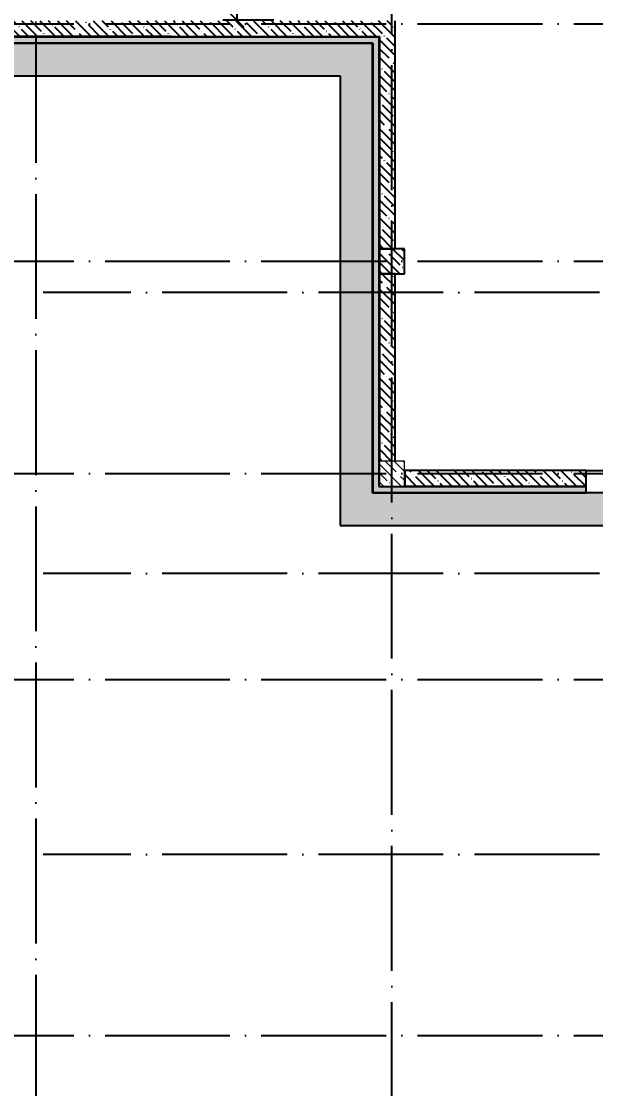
# Model space of a CAD drawing. Header units: millimetres. Extents: x -592259 to 288321, y -552984 to 293768.
# Drawn here: x 109968 to 119158, y 124262 to 141352 of the extents above; entities that cross this region are included whole.
import ezdxf

# ---------------------------------------------------------------- set-up
doc = ezdxf.new("R2010")
doc.units = ezdxf.units.MM
doc.linetypes.add('ADSK_Линия сетки', pattern=[2500, 2000, -250, 0, -250])
doc.layers.get('Defpoints').update_dxf_attribs({"color": 250})
for name, color, linetype, lineweight in [('A-DETL-2', 250, 'Continuous', 5), ('A-DETL-GENF-1', 250, 'Continuous', 5), ('A-FLOR-1', 250, 'Continuous', 5), ('A-WALL', 250, 'Continuous', 9), ('A-WALL-1', 250, 'Continuous', 50), ('A-WALL-2', 250, 'Continuous', 5), ('A-WALL-3', 250, 'Continuous', 13), ('A-WALL-FNSH-1', 250, 'Continuous', 5), ('I-WALL-1', 250, 'Continuous', 5), ('S-COLS-1', 250, 'Continuous', 5), ('S-COLS-2', 250, 'Continuous', 5), ('Оси-1', 250, 'ADSK_Линия сетки', 9)]:
    doc.layers.add(name, color=color, linetype=linetype, lineweight=lineweight)
doc.styles.get("Standard").update_dxf_attribs({"font": 'ГОСТ тип А.ttf'})
doc.dimstyles.new('А3', dxfattribs={"dimtxt": 333, "dimasz": 222, "dimexe": 222, "dimexo": 111, "dimgap": 111, "dimtad": 1, "dimtoh": 1, "dimdec": 0, "dimrnd": 0.0015, "dimzin": 0, "dimdsep": 46, "dimtxsty": 'Standard', "dimblk": 'OBLIQUE', "dimcen": 0, "dimclrd": 7, "dimclre": 7, "dimclrt": 7, "dimadec": 0, "dimazin": 0, "dimtfac": 1, "dimtdec": 0, "dimtofl": 0, "dimtmove": 0, "dimatfit": 3, "dimfxl": 1, "dimtolj": 1, "dimtzin": 0, "dimarcsym": 0})
pattern_1 = [(135, (10997.54, 114885.93), (-142.5612, -142.5612), []), (135, (11140.1, 114885.93), (-142.5612, -142.5612), [252.016, -50.403, 3.353, -47.05])]
pattern_2 = [(0, (10997.54, 114885.926), (120.968, 69.841), [80.645, -161.29]), (120, (10997.54, 114885.926), (-120.96808, 69.84086), [80.645, -161.29]), (60, (10997.54, 114885.926), (-8e-05, 139.68186), [0, -161.29, 80.645, 0])]

# ---------------------------------------------------------------- blocks, each defined once
blk = doc.blocks.new('BSC_Колонна _Прямоугольная - 400x400-V12-АР1_Кладочный план подвала_ Блок 2_ 3')
at = {"layer": 'S-COLS-2'}
h = blk.add_hatch(dxfattribs=at)
h.set_pattern_fill('FP_24', color=256, style=0, pattern_type=2)
h.set_pattern_definition([(135, (-104900, -19225), (-142.56192, -142.56192), []), (135, (-104757.44, -19225), (-142.56192, -142.56192), [252.016, -50.403, 3.353, -47.05])])
h.paths.add_polyline_path([(-200, -200), (200, -200), (200, 200), (-200, 200)])
at = {"layer": 'S-COLS-1'}
for p, q in [((200, 200), (-200, 200)), ((-200, 200), (-200, -200)), ((200, -200), (200, 200)), ((-200, -200), (200, -200))]:
    blk.add_line(p, q, dxfattribs=at)
blk = doc.blocks.new('_Oblique')
at = {"color": 0, "linetype": 'ByBlock', "lineweight": -2}
blk.add_line((-0.5, -0.5), (0.5, 0.5), dxfattribs=at)
blk = doc.blocks.new('*D5546')
at = {"color": 7, "lineweight": -2, "transparency": 16777216}
for p, q in [((114007, 147676), (113193, 147676)), ((113415, 147676), (113415, 141371)), ((114007, 141371), (113193, 141371))]:
    blk.add_line(p, q, dxfattribs=at)
at = {"layer": 'Defpoints', "color": 0, "transparency": 16777216}
for p in [(114118, 147676), (113415, 141371), (114118, 141371)]:
    blk.add_point(p, dxfattribs=at)
at = {"color": 7, "lineweight": -2, "transparency": 16777216, "xscale": 222, "yscale": 222, "zscale": 222}
for p, rotation in [((113415, 147676), 90), ((113415, 141371), 270)]:
    blk.add_blockref('_Oblique', p, dxfattribs=dict(at, rotation=rotation))
at = {"color": 7, "transparency": 16777216, "insert": (113138, 144523), "char_height": 333, "attachment_point": 5, "rotation": 90}
blk.add_mtext('\\A1;6305', dxfattribs=at)

msp = doc.modelspace()

# ---------------------------------------------------------------- hatches: boundary and pattern name
at = {"layer": 'A-DETL-GENF-1', "lineweight": -2}
h = msp.add_hatch(dxfattribs=at)
h.set_pattern_fill('FP_124', color=256, style=0, pattern_type=2)
h.set_pattern_definition([(135, (11421.8, 114885.93), (-424.26407, 3e-14), [600, 0, 0, 0]), (45, (10997.54, 114885.93), (-424.26407, 0), [600, 0, 0, 0]), (45, (10997.54, 115098.06), (-424.26407, 0), [150, -450]), (135, (11315.74, 115204.12), (-424.26407, 3e-14), [150, -450]), (45, (11315.74, 114992), (-424.26407, 0), [150, -450]), (135, (11209.67, 114885.93), (-424.26407, 3e-14), [150, -450])])
h.paths.add_polyline_path([(164577.5167, 114080.9267), (164577.5167, 174490.9262), (146867.5374, 174490.9262), (146867.5253, 174090.9262), (132367.5473, 174090.9262), (132367.5473, 172390.9267), (129627.538, 172390.9267), (129627.538, 174090.9262), (120727.5383, 174090.9262), (120727.5383, 174490.9262), (87962.538, 174490.9262), (87962.538, 174090.9267), (84292.5374, 174090.9267), (84292.5374, 171140.9262), (81177.5374, 171140.9262), (81177.5374, 174090.9267), (78864.3215, 174090.9267), (78864.3215, 173570.9267), (80657.5374, 173570.9267), (80657.5374, 170620.9262), (84812.5374, 170620.9262), (84812.5374, 173570.9267), (88482.538, 173570.9267), (88482.538, 173970.9262), (120207.5383, 173970.9262), (120207.5383, 173570.9262), (129107.538, 173570.9262), (129107.538, 171870.9267), (132887.5473, 171870.9267), (132887.5473, 173570.9262), (147387.5374, 173570.9262), (147387.5374, 173970.9262), (164057.5167, 173970.9262), (164057.5167, 114600.9267), (147387.5977, 114600.9267), (147387.5977, 127320.9262), (136557.5374, 127320.9262), (136557.5374, 124800.9267), (124737.538, 124800.9267), (124737.538, 133800.9262), (115587.538, 133800.9262), (115587.538, 141000.9267), (80187.5374, 141000.9267), (80187.5374, 158100.9262), (78864.3215, 158100.9262), (78864.3215, 157580.9262), (79667.5374, 157580.9262), (79667.5374, 140480.9267), (115067.538, 140480.9267), (115067.538, 133280.9262), (124217.538, 133280.9262), (124217.538, 124280.9267), (137077.5374, 124280.9267), (137077.5374, 126800.9262), (146867.5977, 126800.9262), (146867.5977, 114080.9267), (159660.2072, 114080.9267)])
at = {"layer": 'A-WALL', "lineweight": -2}
for points in [[(115589.538, 141102.9267), (115689.538, 141102.9267), (115689.538, 141110.9267), (80289.5374, 141110.9262), (80289.5374, 141102.9267), (115587.538, 141102.9267)], [(115689.538, 133910.9262), (115697.538, 133910.9262), (115697.538, 141110.9267), (115689.538, 141110.9267), (115689.538, 134310.9262)]]:
    msp.add_hatch(color=256, dxfattribs=at).paths.add_polyline_path(points)
h = msp.add_hatch(color=256, dxfattribs=at)
h.paths.add_polyline_path([(124397.538, 133902.9262), (124839.538, 133902.9262), (124839.538, 133910.9262), (119307.538, 133910.9262), (119307.538, 133902.9262), (121955.4605, 133902.9262)])
h.paths.add_polyline_path([(119007.538, 133902.9262), (119007.538, 133910.9262), (115689.538, 133910.9262), (115689.538, 133902.9262), (116097.538, 133902.9262)])
at = {"layer": 'A-WALL-2', "lineweight": -2}
h = msp.add_hatch(dxfattribs=at)
h.set_pattern_fill('FP_3', color=256, style=0, pattern_type=2)
h.set_pattern_definition(pattern_2)
h.paths.add_polyline_path([(115589.538, 141002.9267), (115589.538, 141102.9267), (80189.5374, 141102.9267), (80189.5374, 141002.9267), (115587.538, 141002.9267)])
h = msp.add_hatch(dxfattribs=at)
h.set_pattern_fill('FP_3', color=256, style=0, pattern_type=2)
h.set_pattern_definition(pattern_2)
h.paths.add_polyline_path([(115589.538, 133902.9262), (115689.538, 133902.9262), (115689.538, 141102.9267), (115589.538, 141102.9267), (115589.538, 133910.9262), (115587.538, 133910.9262), (115587.538, 133902.9262)])
h = msp.add_hatch(dxfattribs=at)
h.set_pattern_fill('FP_3', color=256, style=0, pattern_type=2)
h.set_pattern_definition(pattern_2)
h.paths.add_polyline_path([(124648.6567, 133802.9262), (124739.538, 133802.9262), (124739.538, 133902.9262), (119307.538, 133902.9262), (119307.538, 133802.9262), (121955.4605, 133802.9262)])
h.paths.add_polyline_path([(119007.538, 133802.9262), (119007.538, 133902.9262), (115589.538, 133902.9262), (115589.538, 133802.9262)])
at = {"layer": 'I-WALL-1', "lineweight": -2}
h = msp.add_hatch(dxfattribs=at)
h.set_pattern_fill('FP_1', color=256, style=0, pattern_type=2)
h.set_pattern_definition(pattern_1)
h.paths.add_polyline_path([(115697.538, 141110.9267), (115697.538, 141360.9267), (107897.6568, 141360.9267), (107897.6568, 141110.9267), (113875.8719, 141110.9267)])
h = msp.add_hatch(dxfattribs=at)
h.set_pattern_fill('FP_1', color=256, style=0, pattern_type=2)
h.set_pattern_definition(pattern_1)
h.paths.add_polyline_path([(115697.538, 137710.9262), (115947.538, 137710.9262), (115947.538, 141360.9267), (115697.538, 141360.9267), (115697.538, 138634.6849)])
h = msp.add_hatch(dxfattribs=at)
h.set_pattern_fill('FP_1', color=256, style=0, pattern_type=2)
h.set_pattern_definition(pattern_1)
h.paths.add_polyline_path([(115947.538, 134310.9262), (115947.538, 137310.9262), (115697.538, 137310.9262), (115697.538, 134310.9262)])
h = msp.add_hatch(dxfattribs=at)
h.set_pattern_fill('FP_1', color=256, style=0, pattern_type=2)
h.set_pattern_definition(pattern_1)
h.paths.add_polyline_path([(124392.538, 133910.9262), (124392.538, 134160.9262), (119307.538, 134160.9262), (119307.538, 133910.9262), (121955.4605, 133910.9262)])
h.paths.add_polyline_path([(119007.538, 133910.9262), (119007.538, 134160.9262), (116102.538, 134160.9262), (116102.538, 133910.9262)])
at = {"layer": 'S-COLS-2', "lineweight": -2}
h = msp.add_hatch(dxfattribs=at)
h.set_pattern_fill('FP_1', color=256, style=0, pattern_type=2)
h.set_pattern_definition(pattern_1)
h.paths.add_polyline_path([(115697.538, 137310.9262), (116097.538, 137310.9262), (116097.538, 137710.9262), (115697.538, 137710.9262)])

# ---------------------------------------------------------------- linework, layer by layer
at = {"layer": 'A-DETL-2', "lineweight": -2}
for p, q in [((115587.538, 141000.9267), (80187.5374, 141000.9267)), ((115587.538, 133800.9262), (115587.538, 141000.9267)), ((79667.5374, 140480.9267), (115067.538, 140480.9267)), ((115067.538, 140480.9267), (115067.538, 133280.9262)), ((124737.538, 133800.9262), (115587.538, 133800.9262)), ((115067.538, 133280.9262), (124217.538, 133280.9262))]:
    msp.add_line(p, q, dxfattribs=at)
at = {"layer": 'A-FLOR-1', "lineweight": -2}
msp.add_line((116097.538, 134160.9262), (116102.538, 134160.9262), dxfattribs=at)
at = {"layer": 'A-WALL-1', "lineweight": -2}
for p, q in [((115947.538, 137710.9262), (115947.538, 141360.9267)), ((107897.6568, 141110.9267), (112157.5374, 141110.9267)), ((112157.5374, 141110.9858), (112357.5374, 141110.9858)), ((112357.5374, 141110.9267), (115697.538, 141110.9267)), ((115697.538, 141110.9267), (115697.538, 137710.9262)), ((115947.538, 137310.9262), (115697.538, 137310.9262)), ((115697.538, 137310.9262), (115697.538, 134310.9262)), ((115947.538, 134310.9262), (115947.538, 137310.9262)), ((119007.538, 134160.9262), (116102.538, 134160.9262)), ((116102.538, 134160.9262), (116102.538, 133910.9262)), ((119007.538, 133910.9262), (119007.538, 134160.9262)), ((116102.538, 133910.9262), (119007.538, 133910.9262))]:
    msp.add_line(p, q, dxfattribs=at)
at = {"layer": 'A-WALL-2', "lineweight": -2}
for p, q in [((80187.5374, 141002.9267), (115589.538, 141002.9267)), ((115589.538, 141002.9267), (115589.538, 133800.9262)), ((115697.538, 137710.9262), (115947.538, 137710.9262)), ((115589.538, 133902.9262), (115587.538, 133902.9262)), ((119007.538, 133802.9262), (119007.538, 133902.9262)), ((115587.538, 133802.9262), (119007.538, 133802.9262))]:
    msp.add_line(p, q, dxfattribs=at)
at = {"layer": 'A-WALL-3', "lineweight": -2}
for p, q in [((80289.5374, 141102.9267), (115689.538, 141102.9267)), ((112357.5374, 141110.9267), (107897.5378, 141110.9267)), ((115689.538, 141102.9267), (115689.538, 133902.9262)), ((115697.538, 137310.9262), (115697.538, 137710.9262)), ((115689.538, 133902.9262), (119007.538, 133902.9262)), ((116102.538, 133910.9262), (116097.538, 133910.9262)), ((119007.538, 133902.9262), (119007.538, 133910.9262))]:
    msp.add_line(p, q, dxfattribs=at)
at = {"layer": 'A-WALL-FNSH-1', "lineweight": -2}
msp.add_line((119007.538, 133800.9262), (119007.538, 133802.9262), dxfattribs=at)
at = {"layer": 'I-WALL-1', "lineweight": -2}
msp.add_line((119007.538, 134160.9262), (119307.538, 134160.9262), dxfattribs=at)
at = {"layer": 'S-COLS-1', "lineweight": -2}
for p, q in [((115947.538, 137710.9262), (115697.538, 137710.9262)), ((115697.538, 137710.9262), (115697.538, 137310.9262)), ((116097.538, 137710.9262), (115947.538, 137710.9262)), ((116097.538, 137310.9262), (116097.538, 137710.9262)), ((115697.538, 137310.9262), (116097.538, 137310.9262))]:
    msp.add_line(p, q, dxfattribs=at)
at = {"layer": 'Оси-1', "lineweight": -2}
for p, q in [((110197.5381, 176087.9307), (110197.5381, 111147.0862)), ((115897.538, 111147.0862), (115897.538, 176087.9307)), ((76304.6994, 141310.9262), (165452.1084, 141310.9262)), ((76304.6994, 137510.9262), (165452.1084, 137510.9262)), ((166722.1084, 137011.0455), (110317.5374, 137011.0455)), ((76304.6994, 134110.9262), (166722.1084, 134110.9262)), ((166722.1084, 132510.9858), (110317.5374, 132510.9858)), ((76304.6994, 130810.9262), (166722.1084, 130810.9262)), ((166722.1084, 128011.0455), (110317.5374, 128011.0455)), ((76304.6994, 125110.9262), (166722.1084, 125110.9262))]:
    msp.add_line(p, q, dxfattribs=at)

# ---------------------------------------------------------------- block references
at = {"layer": 'S-COLS-1', "lineweight": -2}
msp.add_blockref('BSC_Колонна _Прямоугольная - 400x400-V12-АР1_Кладочный план подвала_ Блок 2_ 3', (115897.538, 134110.9262), dxfattribs=at)

# ---------------------------------------------------------------- dimensions: what is measured, and where the dimension line sits
dim = msp.add_linear_dim(base=(113415.4125, 141370.9267), p1=(114117.538, 147675.9256), p2=(114117.538, 141370.9267), angle=90, dimstyle='А3')
dim.commit()
dim.dimension.update_dxf_attribs({"geometry": '*D5546', "text_midpoint": (113137.9125, 144523.4262)})

doc.saveas('drawing.dxf')
